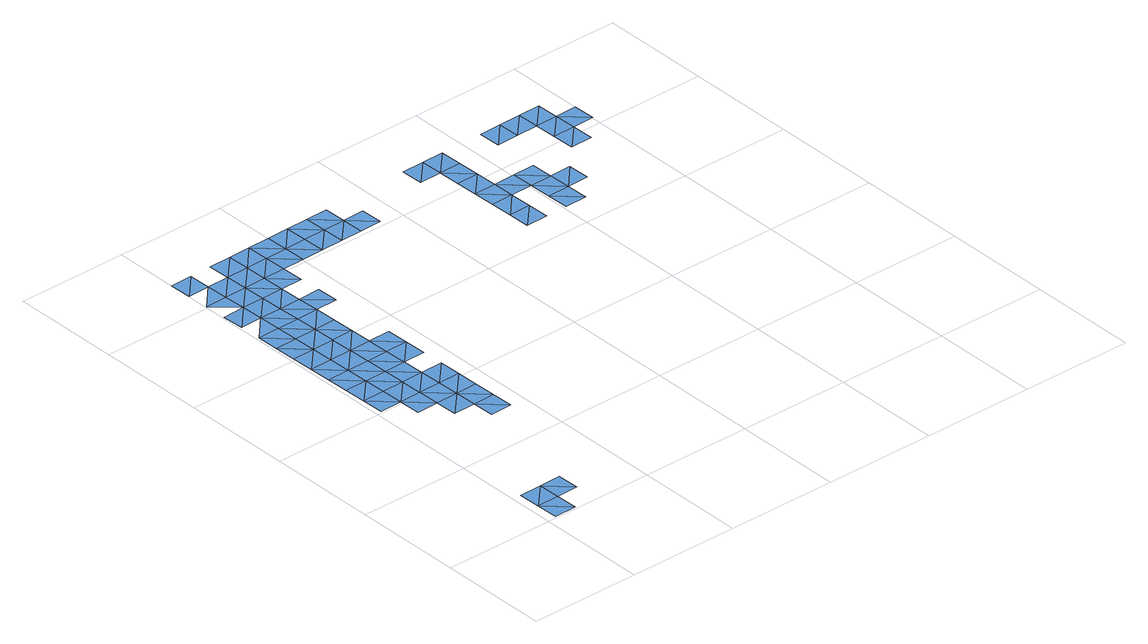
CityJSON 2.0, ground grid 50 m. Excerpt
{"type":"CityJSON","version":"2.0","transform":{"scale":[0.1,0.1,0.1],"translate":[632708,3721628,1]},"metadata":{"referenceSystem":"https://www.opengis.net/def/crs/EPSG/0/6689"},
"CityObjects":{
"waterbody1":{"type":"WaterBody","attributes":{"name":"福岡県津波浸水想定図","class":"1140","function":"2","WaterBodyTsunamiRiskAttribute.description":"1","WaterBodyTsunamiRiskAttribute.rank":"1"},"geometry":[{"type":"MultiSurface","lod":"1","boundaries":[[[0,1,2]],[[2,3,4]],[[5,2,1]],[[2,5,3]],[[6,3,5]],[[7,3,6]],[[8,9,10]],[[11,9,8]],[[12,13,14]],[[15,8,16]],[[15,11,8]],[[17,13,18]],[[18,13,12]],[[16,19,15]],[[18,20,17]],[[15,21,11]],[[22,23,19]],[[24,11,25]],[[25,11,21]],[[19,26,15]],[[17,20,27]],[[12,28,18]],[[29,30,31]],[[18,28,20]],[[30,27,31]],[[19,23,26]],[[26,32,15]],[[28,12,33]],[[31,34,35]],[[20,36,27]],[[37,25,21]],[[21,15,38]],[[38,15,32]],[[39,40,33]],[[41,35,34]],[[20,28,36]],[[36,42,27]],[[27,43,31]],[[44,45,46]],[[33,40,28]],[[46,45,41]],[[21,38,37]],[[40,39,47]],[[31,48,34]],[[43,27,42]],[[43,48,31]],[[34,49,41]],[[50,51,52]],[[53,42,36]],[[28,40,54]],[[36,28,53]],[[47,50,52]],[[51,55,52]],[[52,56,47]],[[28,54,53]],[[49,34,48]],[[57,43,42]],[[58,42,53]],[[57,42,58]],[[48,43,57]],[[59,49,48]],[[60,48,57]],[[58,53,61]],[[59,48,60]],[[62,49,63]],[[64,60,57]],[[63,49,59]],[[58,61,65]],[[64,66,60]],[[67,68,69]],[[67,69,70]],[[71,72,73]],[[74,75,72]],[[71,73,76]],[[77,78,79]],[[80,75,74]],[[72,71,74]],[[78,81,79]],[[82,81,83]],[[84,80,74]],[[83,80,82]],[[80,84,82]],[[81,85,79]],[[86,84,74]],[[87,81,82]],[[81,87,85]],[[88,89,90]],[[84,86,91]],[[92,86,90]],[[93,91,86]],[[92,90,89]],[[92,93,86]],[[93,94,91]],[[93,92,95]],[[95,92,96]],[[97,98,99]],[[99,100,97]],[[97,100,101]],[[100,102,101]],[[103,104,105]],[[105,104,106]],[[102,103,107]],[[102,108,101]],[[103,105,107]],[[102,107,108]],[[105,109,107]],[[107,109,110]]]}]},
"waterbody2":{"type":"WaterBody","attributes":{"name":"福岡県津波浸水想定図","class":"1140","function":"2","WaterBodyTsunamiRiskAttribute.description":"1","WaterBodyTsunamiRiskAttribute.rank":"2"},"geometry":[{"type":"MultiSurface","lod":"1","boundaries":[[[111,112,9]],[[111,113,114]],[[114,113,115]],[[111,9,116]],[[111,116,113]],[[113,117,115]],[[118,115,117]],[[9,24,116]],[[118,117,119]],[[14,118,12]],[[113,116,24]],[[9,11,24]],[[12,118,119]],[[117,113,120]],[[120,113,24]],[[120,121,117]],[[117,39,119]],[[119,33,12]],[[39,117,121]],[[24,25,120]],[[51,121,120]],[[119,39,33]],[[120,25,51]],[[39,121,50]],[[121,51,50]],[[47,39,50]],[[122,59,60]],[[60,66,122]],[[63,59,123]],[[123,59,122]],[[124,122,66]],[[123,122,125]],[[125,122,124]],[[123,125,126]],[[125,124,127]],[[125,128,126]],[[129,125,127]],[[128,125,129]],[[127,130,129]],[[130,127,131]],[[128,129,130]],[[130,132,128]],[[67,132,130]],[[130,131,67]],[[67,131,68]],[[67,133,132]]]}]}
},
"vertices":[
[43,6,8],[143,8,8],[41,106,8],[139,208,8],[39,206,8],[141,108,8],[241,110,8],[239,210,8],[225,909,8],[124,1007,8],[126,908,8],[224,1009,8],[114,1507,8],[12,1605,8],[14,1505,8],[325,911,8],[227,810,8],[10,1705,8],[112,1607,8],[327,811,8],[110,1707,8],[324,1011,8],[329,711,8],[429,713,8],[222,1109,8],[322,1111,8],[427,813,8],[108,1807,8],[212,1609,8],[6,1905,7],[8,1805,8],[106,1907,8],[425,913,8],[214,1509,8],[104,2007,7],[4,2005,7],[210,1709,8],[422,1113,8],[424,1013,8],[216,1409,8],[314,1511,8],[102,2107,7],[208,1809,7],[206,1909,7],[0,2205,7],[2,2105,7],[100,2207,7],[316,1411,8],[204,2009,7],[202,2109,7],[318,1311,8],[320,1211,8],[418,1313,8],[310,1711,8],[312,1611,8],[420,1213,8],[416,1413,8],[306,1911,7],[308,1811,7],[302,2111,6],[304,2011,6],[410,1713,8],[200,2209,6],[300,2211,6],[406,1913,7],[408,1813,8],[404,2013,6],[802,2121,6],[804,2021,6],[904,2023,6],[902,2123,6],[1410,1732,6],[1310,1730,6],[1312,1631,6],[1408,1832,6],[1308,1830,6],[1412,1632,6],[1200,2228,7],[1202,2128,7],[1300,2230,7],[1306,1930,6],[1302,2130,7],[1404,2032,6],[1304,2030,6],[1406,1932,6],[1400,2232,7],[1508,1834,6],[1402,2132,7],[1512,1634,6],[1612,1636,6],[1510,1734,6],[1506,1934,6],[1610,1736,6],[1608,1836,6],[1606,1936,6],[1708,1838,6],[1710,1738,6],[1700,2238,5],[1600,2236,5],[1602,2136,5],[1702,2138,5],[1800,2240,5],[1802,2140,5],[1804,2040,4],[1806,1940,4],[1904,2042,4],[1906,1942,4],[1902,2142,5],[1900,2242,5],[2004,2044,4],[2002,2144,4],
[22,1105,8],[24,1006,8],[120,1207,8],[20,1205,8],[18,1305,8],[122,1107,8],[118,1307,8],[16,1405,8],[116,1407,8],[220,1209,8],[218,1309,8],[402,2113,6],[400,2213,6],[504,2015,6],[502,2115,6],[500,2215,6],[604,2017,6],[600,2217,6],[602,2117,6],[702,2119,6],[704,2019,6],[700,2219,6],[800,2221,6]
]}
